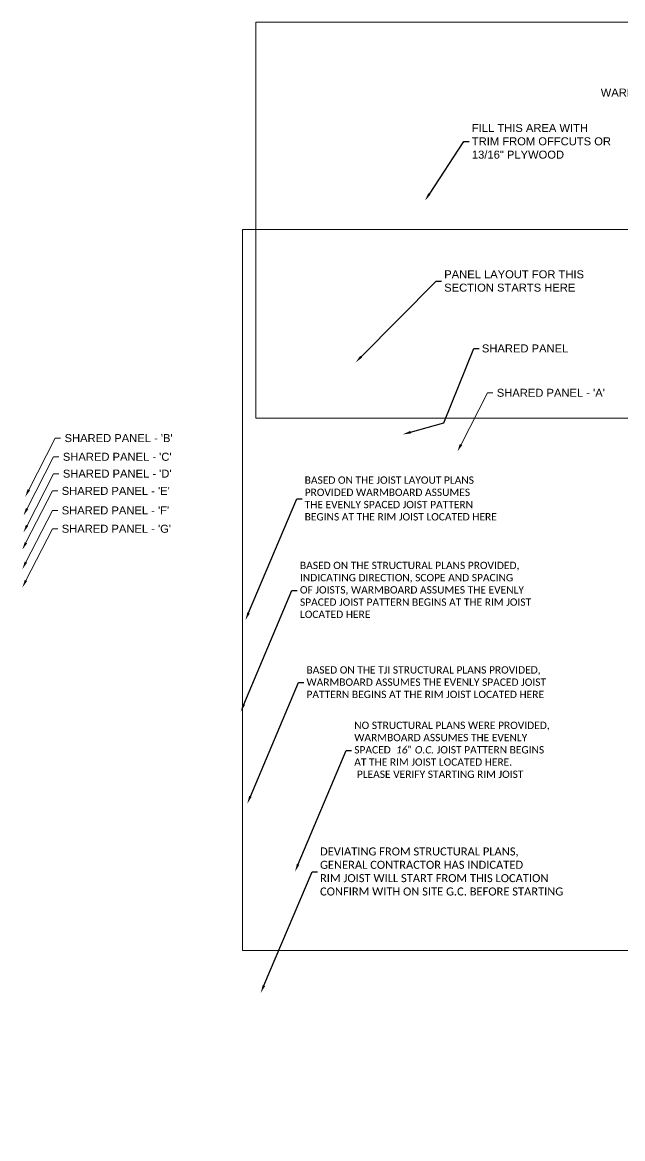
# Model space of a CAD drawing. Header units: inches. Extents: x -394 to 2550, y -2115 to -791.
# Drawn here: x -394 to 56, y -2115 to -1278 of the extents above; entities that cross this region are included whole.
import ezdxf
from ezdxf import colors
from ezdxf.entities.mleader import LeaderData, LeaderLine
from ezdxf.math import Vec2, Vec3

# ---------------------------------------------------------------- set-up
doc = ezdxf.new("R2010")
doc.units = ezdxf.units.IN
doc.header["$MEASUREMENT"] = 0
for name, color, linetype, lineweight in [('B_Schedules', 7, 'Continuous', 13), ('R_Panel Text', 7, 'Continuous', 13), ('S_Panel Text', 7, 'Continuous', 13)]:
    doc.layers.add(name, color=color, linetype=linetype, lineweight=lineweight)
doc.styles.get("Standard").update_dxf_attribs({"font": 'arial.ttf'})

msp = doc.modelspace()

# ---------------------------------------------------------------- texts
at = {"layer": 'B_Schedules', "color": 200}
msp.add_text('WARMBOARD - R  LEADERS', height=6, dxfattribs=at).set_placement((39.84, -1333.68))

# ---------------------------------------------------------------- leaders
at = {"layer": 'R_Panel Text'}
ml = msp.add_multileader_mtext('Standard', dxfattribs=at)
ml.set_content('FILL THIS AREA WITH \\PTRIM FROM OFFCUTS OR\\P13/16" PLYWOOD', color=256)
ml.set_leader_properties()
ml.build(insert=Vec2(0, 0))
ml.multileader.update_dxf_attribs({"text_left_attachment_type": 2, "text_right_attachment_type": 2, "dogleg_length": 4, "arrow_head_size": 6})
ctx = ml.context
ctx.base_point, ctx.char_height, ctx.arrow_head_size, ctx.plane_origin = Vec3(-58.76, -1367.46), 6, 6, Vec3(-221.11, -1319.91)
ctx.left_attachment, ctx.right_attachment = 2, 2
notes = []
notes.append((ctx, [(0, (1, 1, 0), (-62.76, -1367.46), (1, 0), 4, [(0, [(-91.94, -1411.77)], 0, [])])]))
ctx.mtext.insert, ctx.mtext.flow_direction = Vec3(-56.76, -1354.25), 5
ctx.mtext.has_bg_fill, ctx.mtext.bg_color, ctx.mtext.bg_scale_factor, ctx.mtext.bg_transparency, ctx.mtext.use_window_bg_color = 1, -1023410167, 1.5, 0, 1
at = {"layer": 'S_Panel Text'}
ml = msp.add_multileader_mtext('Standard', dxfattribs=at)
ml.set_content('SHARED PANEL', color=256)
ml.set_leader_properties()
ml.build(insert=Vec2(0, 0))
ml.multileader.update_dxf_attribs({"text_left_attachment_type": 2, "text_right_attachment_type": 2, "dogleg_length": 4, "arrow_head_size": 6})
ctx = ml.context
ctx.base_point, ctx.char_height, ctx.arrow_head_size, ctx.plane_origin = Vec3(-51.24, -1522.6), 6, 6, Vec3(-109.04, -1611.02)
ctx.left_attachment, ctx.right_attachment = 2, 2
notes.append((ctx, [(1, (1, 1, 0), (-55.24, -1522.6), (1, 0), 4, [(1, [(-108.42, -1586.91), (-77.8, -1578.17)], 0, [])])]))
ctx.mtext.insert, ctx.mtext.flow_direction = Vec3(-49.24, -1519.5), 5
ctx.mtext.has_bg_fill, ctx.mtext.bg_color, ctx.mtext.bg_scale_factor, ctx.mtext.bg_transparency, ctx.mtext.use_window_bg_color = 1, -1023410167, 1.5, 0, 1
ml = msp.add_multileader_mtext('Standard', dxfattribs=at)
ml.set_content("SHARED PANEL - 'B'", color=256)
ml.set_leader_properties(color=256, linetype='ByLayer', lineweight=-1)
ml.build(insert=Vec2(0, 0))
ml.multileader.update_dxf_attribs({"dogleg_length": 4, "arrow_head_size": 6})
ctx = ml.context
ctx.base_point, ctx.char_height, ctx.arrow_head_size, ctx.landing_gap_size, ctx.plane_origin = Vec3(-365.05, -1589.76), 6, 6, 3, Vec3(-190.22, -1653.91)
notes.append((ctx, [(0, (1, 1, 0), (-369.05, -1589.76), (1, 0), 4, [(0, [(-391.58, -1633.82)], 0, [])])]))
ctx.mtext.insert, ctx.mtext.flow_direction = Vec3(-362.05, -1586.71), 5
ml = msp.add_multileader_mtext('Standard', dxfattribs=at)
ml.set_content("SHARED PANEL - 'C'", color=256)
ml.set_leader_properties(color=256, linetype='ByLayer', lineweight=-1)
ml.build(insert=Vec2(0, 0))
ml.multileader.update_dxf_attribs({"dogleg_length": 4, "arrow_head_size": 6})
ctx = ml.context
ctx.base_point, ctx.char_height, ctx.arrow_head_size, ctx.landing_gap_size, ctx.plane_origin = Vec3(-366.33, -1603.78), 6, 6, 3, Vec3(-191.51, -1667.93)
notes.append((ctx, [(0, (1, 1, 0), (-370.33, -1603.78), (1, 0), 4, [(0, [(-392.86, -1647.84)], 0, [])])]))
ctx.mtext.insert, ctx.mtext.flow_direction = Vec3(-363.33, -1600.73), 5
ml = msp.add_multileader_mtext('Standard', dxfattribs=at)
ml.set_content("SHARED PANEL - 'D'", color=256)
ml.set_leader_properties(color=256, linetype='ByLayer', lineweight=-1)
ml.build(insert=Vec2(0, 0))
ml.multileader.update_dxf_attribs({"dogleg_length": 4, "arrow_head_size": 6})
ctx = ml.context
ctx.base_point, ctx.char_height, ctx.arrow_head_size, ctx.landing_gap_size, ctx.plane_origin = Vec3(-366.33, -1616.41), 6, 6, 3, Vec3(-191.51, -1680.55)
notes.append((ctx, [(0, (1, 1, 0), (-370.33, -1616.41), (1, 0), 4, [(0, [(-392.86, -1660.47)], 0, [])])]))
ctx.mtext.insert, ctx.mtext.flow_direction = Vec3(-363.33, -1613.35), 5
ml = msp.add_multileader_mtext('Standard', dxfattribs=at)
ml.set_content("SHARED PANEL - 'E'", color=256)
ml.set_leader_properties(color=256, linetype='ByLayer', lineweight=-1)
ml.build(insert=Vec2(0, 0))
ml.multileader.update_dxf_attribs({"dogleg_length": 4, "arrow_head_size": 6})
ctx = ml.context
ctx.base_point, ctx.char_height, ctx.arrow_head_size, ctx.landing_gap_size, ctx.plane_origin = Vec3(-367.19, -1629.32), 6, 6, 3, Vec3(-192.37, -1693.46)
notes.append((ctx, [(0, (1, 1, 0), (-371.19, -1629.32), (1, 0), 4, [(0, [(-393.72, -1673.38)], 0, [])])]))
ctx.mtext.insert, ctx.mtext.flow_direction = Vec3(-364.19, -1626.27), 5
ml = msp.add_multileader_mtext('Standard', dxfattribs=at)
ml.set_content("SHARED PANEL - 'F'", color=256)
ml.set_leader_properties(color=256, linetype='ByLayer', lineweight=-1)
ml.build(insert=Vec2(0, 0))
ml.multileader.update_dxf_attribs({"dogleg_length": 4, "arrow_head_size": 6})
ctx = ml.context
ctx.base_point, ctx.char_height, ctx.arrow_head_size, ctx.landing_gap_size, ctx.plane_origin = Vec3(-367.19, -1643.95), 6, 6, 3, Vec3(-192.37, -1708.1)
notes.append((ctx, [(0, (1, 1, 0), (-371.19, -1643.95), (1, 0), 4, [(0, [(-393.72, -1688.01)], 0, [])])]))
ctx.mtext.insert, ctx.mtext.flow_direction = Vec3(-364.19, -1640.9), 5
ml = msp.add_multileader_mtext('Standard', dxfattribs=at)
ml.set_content("SHARED PANEL - 'G'", color=256)
ml.set_leader_properties(color=256, linetype='ByLayer', lineweight=-1)
ml.build(insert=Vec2(0, 0))
ml.multileader.update_dxf_attribs({"dogleg_length": 4, "arrow_head_size": 6})
ctx = ml.context
ctx.base_point, ctx.char_height, ctx.arrow_head_size, ctx.landing_gap_size, ctx.plane_origin = Vec3(-367.19, -1657.72), 6, 6, 3, Vec3(-192.37, -1721.87)
notes.append((ctx, [(0, (1, 1, 0), (-371.19, -1657.72), (1, 0), 4, [(0, [(-393.72, -1701.78)], 0, [])])]))
ctx.mtext.insert, ctx.mtext.flow_direction = Vec3(-364.19, -1654.67), 5
for ctx, leaders in notes:
    for number, flags, end, landing, length, lines in leaders:
        leader = LeaderData()
        leader.index, (leader.has_last_leader_line, leader.has_dogleg_vector, leader.attachment_direction) = number, flags
        leader.last_leader_point, leader.dogleg_vector, leader.dogleg_length = Vec3(end), Vec3(landing), length
        for number, points, colour, breaks in lines:
            line = LeaderLine()
            line.index, line.vertices, line.color, line.breaks = number, Vec3.list(points), colors.encode_raw_color(colour), breaks
            leader.lines.append(line)
        ctx.leaders.append(leader)

# ---------------------------------------------------------------- next in the draw order: leaders
ml = msp.add_multileader_mtext('Standard', dxfattribs=at)
ml.set_content('PANEL LAYOUT FOR THIS\\PSECTION STARTS HERE', color=256)
ml.set_leader_properties()
ml.build(insert=Vec2(0, 0))
ml.multileader.update_dxf_attribs({"text_left_attachment_type": 2, "text_right_attachment_type": 2, "dogleg_length": 4, "arrow_head_size": 6})
ctx = ml.context
ctx.base_point, ctx.char_height, ctx.arrow_head_size, ctx.plane_origin = Vec3(-79.47, -1472.08), 6, 6, Vec3(-139.64, -1649.9)
ctx.left_attachment, ctx.right_attachment = 2, 2
notes = []
notes.append((ctx, [(0, (1, 1, 0), (-83.47, -1472.08), (1, 0), 4, [(0, [(-143.95, -1532.97)], 0, [])])]))
ctx.mtext.insert, ctx.mtext.flow_direction = Vec3(-77.47, -1463.93), 5
ctx.mtext.has_bg_fill, ctx.mtext.bg_color, ctx.mtext.bg_scale_factor, ctx.mtext.bg_transparency, ctx.mtext.use_window_bg_color = 1, -1023410167, 1.5, 0, 1
ml = msp.add_multileader_mtext('Standard', dxfattribs=at)
ml.set_content("SHARED PANEL - 'A'", color=256)
ml.set_leader_properties(color=256, linetype='ByLayer', lineweight=-1)
ml.build(insert=Vec2(0, 0))
ml.multileader.update_dxf_attribs({"dogleg_length": 4, "arrow_head_size": 6})
ctx = ml.context
ctx.base_point, ctx.char_height, ctx.arrow_head_size, ctx.landing_gap_size, ctx.plane_origin = Vec3(-41.07, -1555.8), 6, 6, 3, Vec3(133.75, -1619.94)
notes.append((ctx, [(0, (1, 1, 0), (-45.07, -1555.8), (1, 0), 4, [(0, [(-67.6, -1599.86)], 0, [])])]))
ctx.mtext.insert, ctx.mtext.flow_direction = Vec3(-38.07, -1552.75), 5
for ctx, leaders in notes:
    for number, flags, end, landing, length, lines in leaders:
        leader = LeaderData()
        leader.index, (leader.has_last_leader_line, leader.has_dogleg_vector, leader.attachment_direction) = number, flags
        leader.last_leader_point, leader.dogleg_vector, leader.dogleg_length = Vec3(end), Vec3(landing), length
        for number, points, colour, breaks in lines:
            line = LeaderLine()
            line.index, line.vertices, line.color, line.breaks = number, Vec3.list(points), colors.encode_raw_color(colour), breaks
            leader.lines.append(line)
        ctx.leaders.append(leader)

# ---------------------------------------------------------------- next in the draw order: linework, layer by layer
at = {"layer": 'B_Schedules', "color": 200}
msp.add_lwpolyline([(-218.57, -1278.07), (300.63, -1278.07), (300.63, -1574.71), (-218.57, -1574.71)], close=True, dxfattribs=at)
at = {"layer": 'B_Schedules', "color": 100}
msp.add_lwpolyline([(-228.76, -1433.24), (314.2, -1433.24), (314.2, -1973.69), (-228.76, -1973.69)], close=True, dxfattribs=at)

# ---------------------------------------------------------------- next in the draw order: leaders
at = {"layer": 'S_Panel Text'}
ml = msp.add_multileader_mtext('Standard', dxfattribs=at)
ml.set_content('{\\fCalibri|b0|i0|c0|p34;\\H0.91667x;BASED ON THE JOIST LAYOUT PLANS \\PPROVIDED WARMBOARD ASSUMES \\PTHE EVENLY SPACED JOIST PATTERN \\PBEGINS AT THE RIM JOIST LOCATED HERE}', color=256)
ml.set_leader_properties()
ml.build(insert=Vec2(0, 0))
ml.multileader.update_dxf_attribs({"text_left_attachment_type": 2, "text_right_attachment_type": 2, "dogleg_length": 4, "arrow_head_size": 6})
ctx = ml.context
ctx.base_point, ctx.char_height, ctx.arrow_head_size, ctx.plane_origin = Vec3(-184.07, -1635.35), 6, 6, Vec3(-226.46, -1726.21)
ctx.left_attachment, ctx.right_attachment = 2, 2
notes = []
notes.append((ctx, [(0, (1, 1, 0), (-188.07, -1635.35), (1, 0), 4, [(0, [(-226.46, -1726.21)], 0, [])])]))
ctx.mtext.insert, ctx.mtext.flow_direction = Vec3(-182.07, -1618.45), 5
ctx.mtext.has_bg_fill, ctx.mtext.bg_color, ctx.mtext.bg_scale_factor, ctx.mtext.bg_transparency, ctx.mtext.use_window_bg_color = 1, -1023410167, 1.5, 0, 1
for ctx, leaders in notes:
    for number, flags, end, landing, length, lines in leaders:
        leader = LeaderData()
        leader.index, (leader.has_last_leader_line, leader.has_dogleg_vector, leader.attachment_direction) = number, flags
        leader.last_leader_point, leader.dogleg_vector, leader.dogleg_length = Vec3(end), Vec3(landing), length
        for number, points, colour, breaks in lines:
            line = LeaderLine()
            line.index, line.vertices, line.color, line.breaks = number, Vec3.list(points), colors.encode_raw_color(colour), breaks
            leader.lines.append(line)
        ctx.leaders.append(leader)

# ---------------------------------------------------------------- next in the draw order: leaders
ml = msp.add_multileader_mtext('Standard', dxfattribs=at)
ml.set_content('{\\fCalibri|b0|i0|c0|p34;\\H0.91667x;BASED ON THE STRUCTURAL PLANS PROVIDED, \\PINDICATING DIRECTION, SCOPE AND SPACING \\POF JOISTS, WARMBOARD ASSUMES THE EVENLY \\PSPACED JOIST PATTERN BEGINS AT THE RIM JOIST\\PLOCATED HERE}', color=256)
ml.set_leader_properties()
ml.build(insert=Vec2(0, 0))
ml.multileader.update_dxf_attribs({"text_left_attachment_type": 2, "text_right_attachment_type": 2, "dogleg_length": 4, "arrow_head_size": 6})
ctx = ml.context
ctx.base_point, ctx.char_height, ctx.arrow_head_size, ctx.plane_origin = Vec3(-187.62, -1703.98), 6, 6, Vec3(-230.01, -1794.84)
ctx.left_attachment, ctx.right_attachment = 2, 2
notes = []
notes.append((ctx, [(0, (1, 1, 0), (-191.62, -1703.98), (1, 0), 4, [(0, [(-230.01, -1794.84)], 0, [])])]))
ctx.mtext.insert, ctx.mtext.flow_direction = Vec3(-185.62, -1682.39), 5
ctx.mtext.has_bg_fill, ctx.mtext.bg_color, ctx.mtext.bg_scale_factor, ctx.mtext.bg_transparency, ctx.mtext.use_window_bg_color = 1, -1023410167, 1.5, 0, 1
for ctx, leaders in notes:
    for number, flags, end, landing, length, lines in leaders:
        leader = LeaderData()
        leader.index, (leader.has_last_leader_line, leader.has_dogleg_vector, leader.attachment_direction) = number, flags
        leader.last_leader_point, leader.dogleg_vector, leader.dogleg_length = Vec3(end), Vec3(landing), length
        for number, points, colour, breaks in lines:
            line = LeaderLine()
            line.index, line.vertices, line.color, line.breaks = number, Vec3.list(points), colors.encode_raw_color(colour), breaks
            leader.lines.append(line)
        ctx.leaders.append(leader)

# ---------------------------------------------------------------- next in the draw order: leaders
ml = msp.add_multileader_mtext('Standard', dxfattribs=at)
ml.set_content('{\\fCalibri|b0|i0|c0|p34;\\H0.91667x;BASED ON THE TJI STRUCTURAL PLANS PROVIDED,\\PWARMBOARD ASSUMES THE EVENLY SPACED JOIST \\PPATTERN BEGINS AT THE RIM JOIST LOCATED HERE}', color=256)
ml.set_leader_properties()
ml.build(insert=Vec2(0, 0))
ml.multileader.update_dxf_attribs({"text_left_attachment_type": 2, "text_right_attachment_type": 2, "dogleg_length": 4, "arrow_head_size": 6})
ctx = ml.context
ctx.base_point, ctx.char_height, ctx.arrow_head_size, ctx.plane_origin = Vec3(-182.74, -1772.95), 6, 6, Vec3(-225.13, -1863.81)
ctx.left_attachment, ctx.right_attachment = 2, 2
notes = []
notes.append((ctx, [(0, (1, 1, 0), (-186.74, -1772.95), (1, 0), 4, [(0, [(-225.13, -1863.81)], 0, [])])]))
ctx.mtext.insert, ctx.mtext.flow_direction = Vec3(-180.74, -1760.74), 5
ctx.mtext.has_bg_fill, ctx.mtext.bg_color, ctx.mtext.bg_scale_factor, ctx.mtext.bg_transparency, ctx.mtext.use_window_bg_color = 1, -1023410167, 1.5, 0, 1
for ctx, leaders in notes:
    for number, flags, end, landing, length, lines in leaders:
        leader = LeaderData()
        leader.index, (leader.has_last_leader_line, leader.has_dogleg_vector, leader.attachment_direction) = number, flags
        leader.last_leader_point, leader.dogleg_vector, leader.dogleg_length = Vec3(end), Vec3(landing), length
        for number, points, colour, breaks in lines:
            line = LeaderLine()
            line.index, line.vertices, line.color, line.breaks = number, Vec3.list(points), colors.encode_raw_color(colour), breaks
            leader.lines.append(line)
        ctx.leaders.append(leader)

# ---------------------------------------------------------------- next in the draw order: leaders
ml = msp.add_multileader_mtext('Standard', dxfattribs=at)
ml.set_content('{\\fCalibri|b0|i0|c0|p34;DEVIATING FROM STRUCTURAL PLANS, \\PGENERAL CONTRACTOR HAS INDICATED\\PRIM JOIST WILL START FROM THIS LOCATION\\PCONFIRM WITH ON SITE G.C. BEFORE STARTING}', color=256)
ml.set_leader_properties()
ml.build(insert=Vec2(0, 0))
ml.multileader.update_dxf_attribs({"text_left_attachment_type": 2, "text_right_attachment_type": 2, "dogleg_length": 4, "arrow_head_size": 6})
ctx = ml.context
ctx.base_point, ctx.char_height, ctx.arrow_head_size, ctx.plane_origin = Vec3(-172.57, -1914.72), 6, 6, Vec3(-214.96, -2005.57)
ctx.left_attachment, ctx.right_attachment = 2, 2
notes = []
notes.append((ctx, [(0, (1, 1, 0), (-176.57, -1914.72), (1, 0), 4, [(0, [(-214.96, -2005.57)], 0, [])])]))
ctx.mtext.insert, ctx.mtext.flow_direction = Vec3(-170.57, -1896.56), 5
ctx.mtext.has_bg_fill, ctx.mtext.bg_color, ctx.mtext.bg_scale_factor, ctx.mtext.bg_transparency, ctx.mtext.use_window_bg_color = 1, -1023410167, 1.5, 0, 1
for ctx, leaders in notes:
    for number, flags, end, landing, length, lines in leaders:
        leader = LeaderData()
        leader.index, (leader.has_last_leader_line, leader.has_dogleg_vector, leader.attachment_direction) = number, flags
        leader.last_leader_point, leader.dogleg_vector, leader.dogleg_length = Vec3(end), Vec3(landing), length
        for number, points, colour, breaks in lines:
            line = LeaderLine()
            line.index, line.vertices, line.color, line.breaks = number, Vec3.list(points), colors.encode_raw_color(colour), breaks
            leader.lines.append(line)
        ctx.leaders.append(leader)

# ---------------------------------------------------------------- next in the draw order: leaders
ml = msp.add_multileader_mtext('Standard', dxfattribs=at)
ml.set_content('{\\fCalibri|b0|i0|c0|p34;\\H0.91667x;NO STRUCTURAL PLANS WERE PROVIDED, \\PWARMBOARD ASSUMES THE EVENLY \\PSPACED \\fCalibri|b0|i1|c0|p34; 16” O.C. \\fCalibri|b0|i0|c0|p34;JOIST PATTERN BEGINS\\PAT THE RIM JOIST LOCATED HERE.\\P PLEASE VERIFY STARTING RIM JOIST}', color=256)
ml.set_leader_properties()
ml.build(insert=Vec2(0, 0))
ml.multileader.update_dxf_attribs({"text_left_attachment_type": 2, "text_right_attachment_type": 2, "dogleg_length": 4, "arrow_head_size": 6})
ctx = ml.context
ctx.base_point, ctx.char_height, ctx.arrow_head_size, ctx.plane_origin = Vec3(-146.92, -1823.86), 6, 6, Vec3(-189.32, -1914.72)
ctx.left_attachment, ctx.right_attachment = 2, 2
notes = []
notes.append((ctx, [(0, (1, 1, 0), (-150.92, -1823.86), (1, 0), 4, [(0, [(-189.32, -1914.72)], 0, [])])]))
ctx.mtext.insert, ctx.mtext.flow_direction = Vec3(-144.92, -1802.27), 5
ctx.mtext.has_bg_fill, ctx.mtext.bg_color, ctx.mtext.bg_scale_factor, ctx.mtext.bg_transparency, ctx.mtext.use_window_bg_color = 1, -1023410167, 1.5, 0, 1
for ctx, leaders in notes:
    for number, flags, end, landing, length, lines in leaders:
        leader = LeaderData()
        leader.index, (leader.has_last_leader_line, leader.has_dogleg_vector, leader.attachment_direction) = number, flags
        leader.last_leader_point, leader.dogleg_vector, leader.dogleg_length = Vec3(end), Vec3(landing), length
        for number, points, colour, breaks in lines:
            line = LeaderLine()
            line.index, line.vertices, line.color, line.breaks = number, Vec3.list(points), colors.encode_raw_color(colour), breaks
            leader.lines.append(line)
        ctx.leaders.append(leader)

doc.saveas('drawing.dxf')
